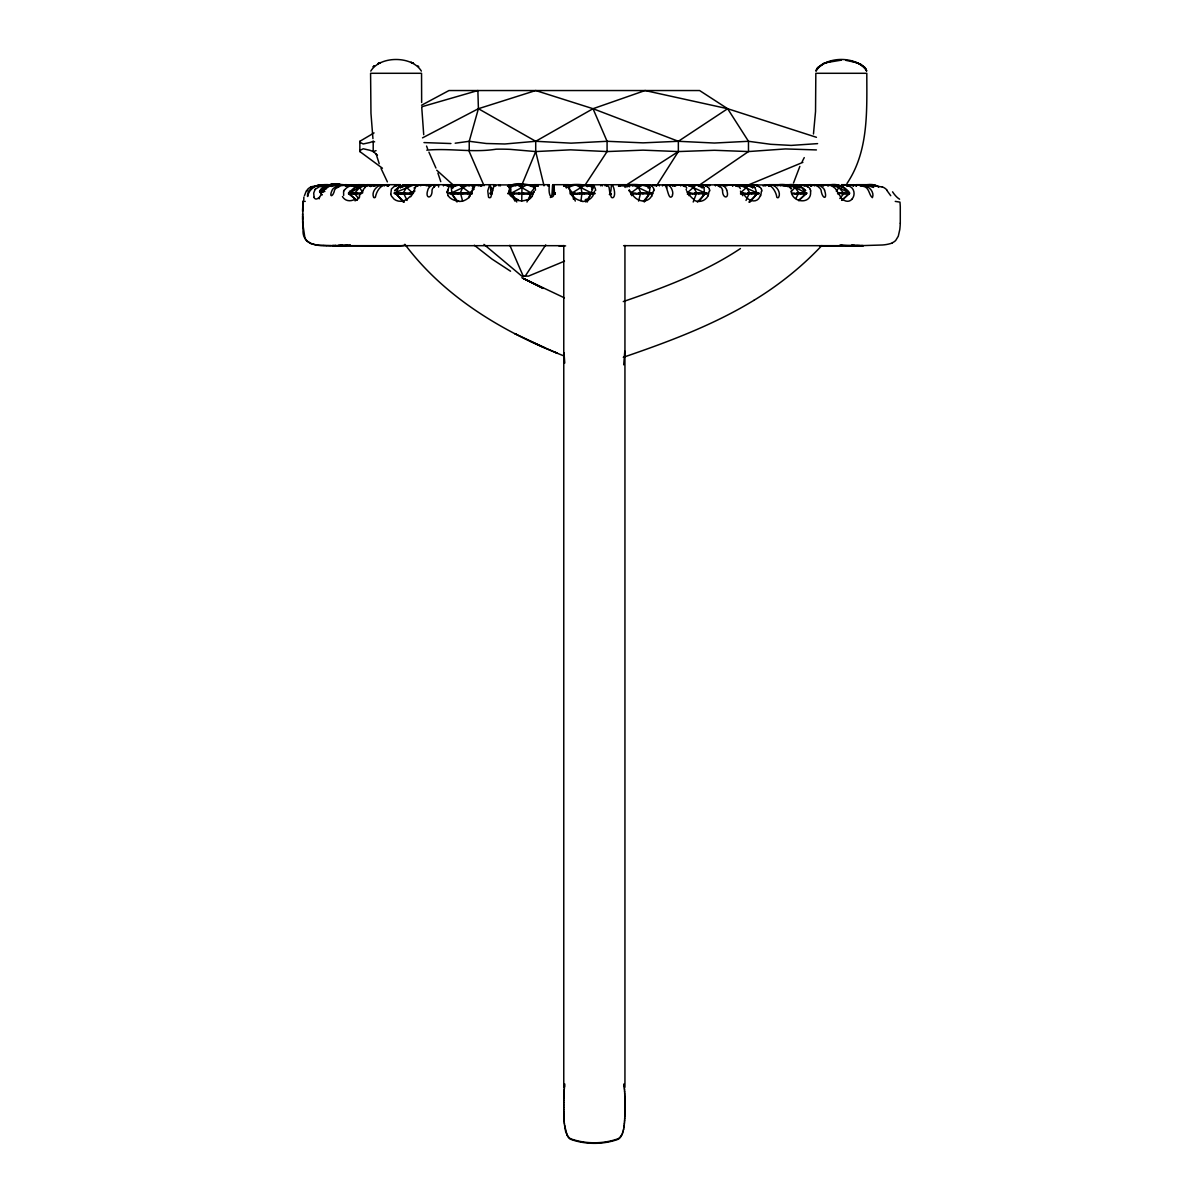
<?xml version="1.0" encoding="UTF-8"?>
<svg xmlns="http://www.w3.org/2000/svg" width="1203" height="1203" viewBox="0 0 1203 1203"><rect width="100%" height="100%" fill="white"/><g stroke="black" fill="none" stroke-linecap="round" stroke-linejoin="round"><path stroke-width="1.5" d="M302.554 214.675L302.554 213.893M325.111 185.939L325.111 184.691L321.803 184.751L310.855 186.826M345.682 186.119C344.058 183.127 336.464 185.939 333.442 188.405A8.992 7.714 86.9 0 0 332.223 189.999C328.509 197.833 333.066 197.382 334.599 189.984A8.992 7.504 -86.7 0 1 335.848 188.405L340.885 185.713L349.411 184.811M346.84 185.939L346.84 184.706L336.058 184.871M364.479 185.939L364.479 184.706L358.419 184.706L358.419 187.051M384.539 185.939C380.795 181.999 370.524 190.285 373.607 197.187M388.599 185.924L389.186 184.751M434.358 187.006L434.358 184.691L432.208 185.157A35.248 14.496 -89.9 0 0 430.764 185.773L428.448 188.405A8.977 3.759 89.2 0 0 427.802 190.089C424.599 199.352 432.569 199.096 432.042 190.104A8.977 3.654 -89.5 0 1 432.674 188.375L435.215 185.653A37.022 15.218 89.9 0 1 436.433 185.157L438.584 184.691L438.584 187.006M443.471 185.939L443.471 184.706L444.659 184.916A57.052 23.458 -89.9 0 1 445.411 185.112L447.155 185.924M494.373 185.939L494.373 184.706L454.448 184.796L451.396 186.57M548.177 185.939L548.102 184.886A57.308 1.925 -89.9 0 0 548.027 185.112L547.891 185.833M548.929 185.939L548.929 184.691L533.982 184.691L534.192 186.826M554.463 193.848L554.643 192.691L555.335 194.149M554.643 194.164L554.643 192.691M554.809 193.833L555.335 192.675M573.485 199.352L572.448 192.736L568.929 188.781M574.793 193.894L574.793 193.036L570.162 193.036L570.162 193.878L572.448 194.194L594.929 193.773M577.184 193.788L574.793 193.036M579.575 193.894L579.575 193.036L581.966 192.736L594.929 193.127M584.312 193.894L584.312 193.036M588.869 193.894L588.869 193.036M587.275 201.999L593.305 187.473L591.44 184.796L566.433 184.781L563.636 186.119M593.034 193.878L593.034 193.036M602.267 185.939L601.786 184.886A52.105 10.15 -89.9 0 0 601.139 185.277L600.583 185.833M606.583 185.939L606.583 184.691L588.041 184.886M609.665 193.082L611.274 193.848L610.162 192.976M609.966 193.848L609.034 187.202L606.808 184.766L625.755 184.691L627.876 185.954M610.507 194.164L610.507 192.691M644.252 201.999L649.199 194.194L649.966 187.473L646.943 184.796L642.086 184.811L631.199 192.736L631.184 194.194L633.59 193.894L628.778 190.63M652.658 193.773L635.981 193.788L640.703 192.736L652.658 193.127M638.372 193.894L638.372 193.036M642.958 193.894L642.958 193.036M647.244 193.894L647.244 193.036M651.003 193.878L651.003 193.036M654.973 185.939L654.973 184.706L653.996 184.916A49.819 16.707 -89.9 0 0 652.838 185.352L652.221 185.728M662.387 185.939C667.8 180.224 667.439 202.405 672.327 196.014A7.564 7.218 27.7 0 0 672.447 194.976M687.379 194.194L689.77 193.894L689.77 193.036L687.379 192.736L696.342 184.811L700.041 184.796L703.981 187.473L704.567 194.194L699.169 201.352M707.575 193.773L692.146 193.788L696.702 192.736L707.575 193.127M694.462 193.894L694.462 193.036M698.853 193.894L698.853 193.036M702.808 193.894L702.808 193.036M705.499 185.939L705.514 184.706L704.206 184.916A49.894 22.376 -89.9 0 0 702.657 185.352L701.845 185.713A22.361 10.03 -89.9 0 0 701.62 185.848M706.161 193.878L706.161 193.036M715.424 185.939L715.424 184.691L717.349 185.036M749.92 202.119L756.762 194.194L756.762 192.736L754.867 187.473L750.07 184.796L747.574 184.811L746.477 187.473L740.642 192.736L740.642 194.194L759.258 193.773M743.003 193.894L743.003 193.036L740.642 192.736M745.304 193.788L749.649 192.736L759.258 193.127M747.529 193.894L747.529 193.036M751.634 193.894L751.634 193.036M752.777 187.533L752.822 184.706L751.183 184.916A47.819 27.128 -89.9 0 0 748.913 185.442L748.251 185.698A22.601 12.827 -89.9 0 0 747.83 185.879M755.213 193.894L755.213 193.036M758.101 193.878L758.101 193.036M765.379 185.939C770.07 181.879 776.326 191.713 776.777 197.187A1.549 1.248 72 0 0 778.702 197.202C781.815 191.277 773.318 181.999 769.243 185.939M791.198 185.818L793.333 185.187A51.985 33.353 -89.9 0 1 794.581 184.961L796.371 184.736L802.01 187.473L805.108 192.736L805.108 194.194L794.762 193.788L798.822 192.736L807.093 193.127L798.612 200.33M796.852 193.894L796.852 193.036M796.687 185.939L796.687 184.706L769.243 184.691M800.642 193.894L800.642 193.036M803.815 193.894L803.815 193.036M806.205 193.878L806.221 193.036M810.882 185.939L810.882 184.691L798.281 184.916A47.443 30.436 89.9 0 0 795.619 185.473L794.627 185.818M827.89 186.104L830.446 184.781C837.529 183.427 844.792 186.51 848.491 192.736L848.491 194.194L839.709 193.142L849.799 193.127L841.604 200.33M841.619 193.894L841.619 193.036M844.927 193.894L844.927 193.036M847.514 193.894L847.514 193.036M849.258 193.878L849.258 193.036M853.423 186.119L853.423 184.691L857.453 185.036M563.771 1106.143L563.771 1103.903M624.943 1107.888L624.943 1105.647M351.171 185.879L351.171 184.706L353.953 184.916A27.594 26.827 -78.7 0 1 359.712 185.412M325.111 184.691C317.682 185.668 331.231 183.232 329.968 185.939M563.771 1104.399L563.786 1102.098M624.928 1109.692L624.943 1107.392M867.574 185.848L867.589 184.691L856.461 184.691L856.476 186.119M867.589 184.841L882.04 186.946M563.786 1102.595L563.801 1100.279M624.913 1111.512L624.928 1109.181M302.585 211.382L302.6 209.939M568.493 188.029L568.568 184.691L552.824 184.706L552.899 194.585M810.07 184.796L807.799 184.961A46.06 31.849 88 0 0 805.454 185.518L805.138 185.503A24.767 16.962 -88.6 0 0 804.115 185.924M398.84 184.871L400.419 184.691L400.358 187.533A5.053 3.669 -87.6 0 0 400.313 188.029M722.101 184.751L720.537 184.961M768.311 184.931L739.334 184.961M781.394 184.841L781.394 185.427A46.03 29.383 -85.9 0 1 783.649 185.082M415.246 187.006L420.599 184.706L460.373 184.706L460.343 185.818M625.755 184.736L625.725 185.863M768.311 185.112L768.296 185.818M867.558 187.021L867.574 186.104M510.388 184.841L510.358 185.863M512.508 184.931L512.493 185.818M566.748 184.931L566.733 185.818M563.801 1100.775L563.846 1098.429M624.883 1113.361L624.913 1111.016M653.334 191.127L651.74 196.315M722.086 185.112L722.071 185.818M302.6 209.848L303.021 201.157M452.779 187.533L452.809 186.239M510.313 187.533L510.358 186.119M563.846 1098.925L563.891 1096.595M624.838 1115.211L624.883 1112.85M620.432 185.818L619.771 184.916M672.462 185.954L672.492 184.706L671.289 184.961M732.627 185.863L732.657 184.691L736.883 185.863A21.022 9.865 -86.4 0 1 737.213 186.044L737.95 186.645M357.111 184.931L344.93 184.706L348.118 186.089L344.93 184.706M452.824 185.848L452.854 184.691L448.524 186.826M680.703 185.984L680.733 184.691L683.951 185.833A20.601 7.489 -86.7 0 1 684.266 186.059L684.823 186.645M357.111 185.082L357.035 187.533A5.023 4.556 -83.4 0 0 357.005 187.984M563.891 1097.091L563.936 1094.775M624.778 1117.031L624.838 1114.7M624.778 351.111L623.71 364.81M900.28 223.202L900.28 206.931A92.691 92.691 0 0 0 899.964 202.134L895.243 201.382M563.936 1095.256L564.012 1092.971M624.703 1118.835L624.778 1116.519M534.027 185.142L534.057 187.533A5.053 0.827 89 0 1 533.982 187.984M564.012 1093.467L564.117 1091.226M624.613 1120.579L624.703 1118.309M672.507 194.841C674.357 190.615 666.958 180.014 666.763 187.533A5.113 1.759 90 0 1 666.718 188.119M553.47 191.608L553.756 185.172A33.173 1.113 89.9 0 1 553.891 185.894C556.433 200.39 547.696 200.931 549.26 186.074A31.91 1.068 -89.9 0 0 549.109 185.187L548.959 184.751M564.117 1091.722L564.222 1089.572M624.507 1122.234L624.613 1120.053M348.599 194.194L348.599 192.721M302.991 202.134L302.991 202.089A97.593 97.593 0 0 0 302.84 204.48L302.84 225.638A93.623 93.623 0 0 0 303.126 229.487C301.712 242.074 313.923 246.059 323.727 245.517M322.284 194.886C312.915 188.044 334.66 181.668 340.208 184.42M319.893 191.924L319.968 191.066M321.261 192.375L321.381 190.901L323.472 191.488L321.261 192.375L320.615 191.142L326.374 188.676M321.818 192.375L321.036 191.142L326.449 186.029L332.87 183.864M322.239 192.134L322.314 191.292M564.222 1090.053L564.372 1087.783M624.357 1124.023L624.507 1121.722M303.006 201.352L305.246 201.382M594.508 191.127L592.959 195.713A12.541 12.376 48.7 0 1 582.478 201.533M564.372 1088.264L564.568 1085.918M624.162 1125.888L624.357 1123.497M552.538 185.879L551.936 194.886L550.388 197.533M564.568 1086.399L564.824 1084.038M623.891 1127.782L624.162 1125.361M522.012 184.811L521.741 201.066M552.538 185.818L552.628 185.292A51.639 1.729 89.9 0 1 552.733 184.931L552.794 184.751M580.989 201.066L581.966 192.736L580.417 184.811M813.469 133.999L815.544 111.473L815.829 73.293L866.807 73.293C866.807 110.646 868.882 151.067 846.957 183.518M623.56 1129.662L623.891 1127.256M469.08 197.638L469.862 192.736L473.561 189.578M472.448 189.668C471.726 188.209 475.411 182.736 475.726 185.848M623.139 1131.482L623.56 1129.136M304.419 195.728L306.359 190.796M370.78 71.112C380.073 55.579 412.058 55.639 421.366 71.112M529.29 199.352L530.718 192.736L534.824 187.473L534.388 184.796L510.478 184.796L507.501 186.119M816.04 70.917L817.093 68.376L816.04 70.917C825.664 55.639 856.987 55.639 866.611 70.917L865.558 68.376L866.611 70.917M422.253 106.631L477.877 90.541L478.403 108.706L469.23 141.292L469.23 151.563L484.027 185.698M533.846 192.134L532.207 195.713M793.514 182.991L799.845 166.42M622.613 1133.196L623.139 1130.94M638.567 201.066L640.703 192.736L637.319 184.811M508.989 186.826L510.102 184.871M403.336 202.119L396.373 194.194L396.373 192.736L398.464 187.473L403.396 184.796L408.614 184.781L402.283 186.916M621.981 1134.76L622.613 1132.655M760.777 195.713L761.439 191.127M521.561 185.623L535.711 151.563L535.711 141.292L478.403 108.706L422.524 137.864M490.719 193.713L491.816 193.833L489.997 193.848M693.199 201.999L696.702 192.736L691.785 184.811M708.206 195.713L709.153 191.127M526.959 201.999L530.718 194.194L532.944 193.878L532.944 193.036L507.952 193.127M361.757 191.457L362.148 190.645M802.145 161.728L804.251 157.608M514.854 201.066L509.11 187.473C513.365 180.059 530.703 185.803 537.952 186.119M621.981 1134.234L620.989 1136.519M412.118 193.412L411.621 194.315M360.9 193.142L359.231 196.014M307.712 196.42C308.569 189.472 315.637 184.871 322.224 184.901C315.923 184.645 307.006 188.766 307.472 196.42M746.025 200.435L749.649 192.736L746.477 187.473L743.304 184.811M322.795 192.134L324.479 189.668M321.562 194.179L319.547 197.127M314.991 189.668L313.697 193.112L314.073 197.142M621.5 1135.136L620.417 1137.286A10.256 10.256 0 0 1 618.312 1139.211C603.53 1144.715 585.184 1144.715 570.402 1139.211A10.256 10.256 0 0 1 568.312 1137.286L566.117 1132.655M836.356 191.412L838.852 187.473L837.799 184.811L820.521 184.766L817.348 185.818M656.387 186.104L678.357 151.563L678.357 141.292L727.635 108.706L816.431 137.292M525.23 276.104L545.741 244.916M584.989 185.187L607.079 151.563L607.079 141.292L593.019 108.706L535.711 90.541L478.403 108.706M463.922 184.811L460.373 192.736L462.614 201.066M585.786 201.999L591.004 194.194M795.845 198.495L798.822 192.736L795.033 187.473L791.228 184.811M469.847 195.728L471.741 192.134A9.158 4.466 -58.9 0 0 472.208 191.082M605.109 185.863L605.44 185.488A47.218 9.203 89.9 0 1 606.267 184.931L606.823 185.939M374.313 185.863L370.99 185.142A56.661 48.06 89.9 0 0 369.321 184.916L360.87 184.811L354.825 187.473L350.825 192.706L349.261 193.127M643.44 201.352L649.199 194.194M839.814 198.495L843.348 194.209L843.348 192.736L838.852 187.473L834.356 184.811M410.268 196.315L407.065 199.307M851.784 199.307C855.694 195.412 854.521 187.713 848.897 186.074M315.336 189.202L320.479 186.074M348.614 193.021C353.186 191.668 355.366 184.796 361.261 184.796M791.454 191.412L795.033 187.473L795.168 184.811L796.581 184.721M697.379 202.119L704.567 194.194M798.822 200.796L805.108 194.194M324.885 189.187L329.727 186.074M821.86 245.517C801.845 266.81 778.807 285.186 753.845 300.374M748.883 202.119L756.762 194.194M400.689 187.442L403.396 184.796L429.005 184.781L426.719 184.766L429.606 185.833M321.381 190.901L326.449 186.029L333.02 183.864M842.1 200.33L848.491 194.194M394.825 190.615L398.464 187.473L405.682 184.811L406.629 187.473L412.283 192.736L412.283 194.194L396.373 194.194L393.952 193.127L414.118 184.811L417.261 186.134M456.99 201.999L451.937 194.194L451.32 187.473L454.448 184.796L480.238 184.781L475.516 184.766L478.659 185.833M494.162 185.217L490.824 197.187A1.534 1.489 -37.3 0 1 488.523 197.202L487.756 190.826L489.591 185.202M349.832 191.668L354.825 187.473M394.614 190.615L398.464 187.473M409.907 184.811L406.629 187.473L403.351 192.736L407.095 200.435M490.719 193.066L491.816 192.976L489.997 193.006M586.372 199.127L585.184 199.984M698.853 185.473L748.477 151.563L785.409 148.931L816.431 149.924M365.216 186.826L367.892 185.578A34.496 23.594 79.6 0 1 369.141 185.262L373.231 184.691L373.231 186.089M414.99 190.976L409.937 193.036L396.373 192.736M740.431 248.57C704.537 272.464 663.815 287.652 623.274 301.577M625.244 185.698L678.357 151.563L714.371 150.285L748.477 151.563L748.477 141.292L727.635 108.706L699.605 90.541L448.975 90.541L421.531 105.247M572.448 192.736L585.335 184.811L591.44 184.796L594.222 186.119M753.845 300.374C713.153 325.186 668.221 341.923 623.289 357.291M382.449 168.24L359.862 151.563L359.862 141.292L374.058 132.916M364.223 184.811L350.088 192.736L350.088 194.194L356.539 200.33M455.185 143.202L469.23 141.292L486.313 143.503L504.839 143.984L535.711 141.292L593.019 108.706L645.064 90.541L727.635 108.706M489.952 184.961L490.568 187.533A5.113 1.008 -89.6 0 0 490.929 191.713M705.74 185.863L706.041 185.863A21.007 9.068 86.8 0 1 706.372 186.044L707.289 186.826M512.042 192.736L526.959 184.811L534.824 187.473M472.238 193.878L451.937 194.194L448.524 193.127L451.937 192.736L468.674 184.811L474.553 186.931M374.9 186.134L377.501 184.796L385.201 184.766L388.223 186.089L388.118 184.691L400.419 184.691M394.584 186.074L391.396 189.051L390.795 194.044M402.028 186.781L406.012 184.796M724.221 186.119L726.898 184.796L724.386 184.781L750.07 184.796L752.928 187.442M892.295 242.765L893.212 242.314A10.947 10.947 0 0 0 895.679 240.48L898.28 236.224L899.784 229.562A86.09 86.09 0 0 0 900.28 223.202M768.642 186.104L772.717 184.766L769.288 186.089M862.912 186.104C867.739 183.683 874.19 183.924 878.822 186.811M846.837 186.089L849.664 184.766L858.506 184.796L861.318 186.134M579.515 186.089L582.372 184.766L585.47 185.833M673.199 186.119L676.056 184.796M784.431 186.134C791.363 182.691 800.416 185.217 805.724 190.615M404.358 245.186L404.328 245.201A3.474 3.474 0 0 0 405.05 244.826M455.862 184.796L451.381 186.781L457.275 184.781M619.53 186.119L622.537 184.796M317.923 186.149L320.96 184.811L331.772 184.796M810.566 186.089L813.649 184.766L831.213 184.706M563.951 186.119L567.049 184.796M507.666 186.119L510.779 184.796M404.238 245.247L404.208 245.262A7.038 7.023 0 0 1 403.185 245.562L399.787 245.893M735.86 186.134L739.048 184.811L747.574 184.811L754.867 187.473M810.672 186.104L813.845 184.781L821.002 184.796L823.544 186.134M564.478 261.186L528.508 276.104L521.786 276.104L483.937 244.389M745.71 186.044L802.882 162.345M507.801 186.119L511.064 184.781M632.357 186.089L635.59 184.766L646.943 184.796M348.614 193.878L357.005 200.33M847.378 186.104L850.747 184.781M564.252 186.119C573.5 183.578 584.282 183.879 593.305 187.473M683.77 186.134L687.229 184.811L696.342 184.811L703.981 187.473M683.394 186.089L686.898 184.766L690.372 186.089M723.95 185.833L726.868 184.766M463.08 185.833L466.012 184.766L469.275 186.089M513.2 184.706A45.925 4.677 86.8 0 0 512.854 184.916L494.869 184.916A57.082 9.835 -89.9 0 1 495.185 185.112L495.922 185.909M620.943 185.863C630.282 183.879 640.943 183.728 649.966 187.473M626.643 186.931L632.552 184.811L649.199 192.736M732.432 185.818L735.409 184.766L738.582 186.089M674.733 185.833L677.785 184.766L674.101 184.781L700.041 184.796L702.567 186.57M674.943 185.863L678.011 184.796M567.741 187.473L575.5 184.811L591.004 192.736M777.499 185.818L780.582 184.766L796.476 184.796L798.416 187.442M855.393 185.863L858.506 184.796M325.306 185.863L328.464 184.796L331.036 186.119M365.411 185.848L368.569 184.781L371.171 186.104M451.32 187.473L459.17 184.811L469.862 192.736L472.238 193.036M515.365 185.833L518.508 184.766L521.17 186.089M324.599 185.863L329.968 184.691M622.898 185.833L626.056 184.766L635.59 184.766L638.537 185.833M350.088 194.194L360.629 193.894L362.765 192.736L359.637 187.473L360.87 184.811L378.479 184.766L381.667 185.833M726.266 185.863L729.424 184.796M817.845 185.863L821.002 184.796M509.11 187.473L517.064 184.811L530.718 192.736M569.335 185.833L572.523 184.766M774.266 185.863C784.973 181.879 795.95 187.442 805.108 192.736M852.671 185.818L855.859 184.766L874.566 184.811M349.487 185.954L357.126 184.691M376.043 150.661L373.201 151.563A94.466 13.895 37.7 0 0 369.877 150.27L363.216 148.766L360.043 150.39A105.142 15.459 37.7 0 0 359.862 151.563M640.582 184.961L686.898 184.766M781.318 185.457L781.273 185.473A24.737 15.94 -89.4 0 0 780.191 185.939M339.502 184.42L331.366 186.45L332.72 183.864L356.9 185.758L359.832 187.337L356.599 185.758L347.02 184.841M691.334 184.961L735.409 184.766M832.611 60.827L823.213 63.609L817.514 67.804L824.867 62.857L841.318 60.15M350.088 192.736L360.629 193.036M350.329 244.81L343.832 245.442M342.223 244.81L338.404 245.262M817.589 143.623L791.183 145.413L770.762 144.3L748.477 141.292L714.371 143.037L678.357 141.292L643.019 142.856L607.079 141.292L571.079 143.157L535.711 141.292M507.952 193.773L530.718 194.194M451.937 192.736L469.862 192.736M822.852 184.961L827.333 184.886A47.849 33.098 -81 0 1 830.506 185.442M420.704 184.796L420.719 185.848M320.615 191.142C319.291 190.465 319.141 192.42 320.554 191.984M768.311 184.706L766.386 184.961A46.03 27.022 88.2 0 0 764.401 185.548M426.779 150.164C450.072 147.999 472.99 152.931 496.177 149.187A157.638 103.428 7.8 0 1 510.057 149.352L535.711 151.563L570.523 149.834L607.079 151.563L643.019 150.149L678.357 151.563M799.95 187.533L800.13 184.706L805.769 185.863A21.052 13.609 86.1 0 1 806.266 186.044L807.619 186.826M388.118 184.691C380.975 183.984 376.689 190.615 375.381 197.187A1.519 1.173 -73.1 0 1 373.577 197.217M399.667 245.893L333.186 245.728A41.218 41.097 -47.1 0 1 332.208 245.698L335.787 245.457M450.93 143.533L423.967 142.586M839.709 193.788L837.679 193.894L837.679 193.036L839.709 193.142M343.637 245.457L342.494 245.517M794.762 193.788L792.551 193.894L792.551 193.036L794.762 193.142M633.59 193.894L635.981 193.788M689.77 193.894L692.146 193.788M577.184 193.142L579.575 193.036M340.629 245.577L342.705 245.502A87.368 86.977 -0.9 0 0 347.487 245.201M856.521 245.352L863.198 245.683L819.709 245.878M341.366 245.547L337.547 245.638M537.666 186.119L534.989 184.781M337.757 245.638L335.772 245.653M336.254 245.653L335.186 245.653M335.577 245.653L334.614 245.653M341.802 184.781L348.253 186.089M626.056 184.766L621.184 184.781L623.891 184.796L625.169 187.473M366.885 185.939L366.885 184.706L385.201 184.766M841.634 187.533L841.589 184.691L855.859 184.766M332.208 245.683L563.094 245.683M623.59 245.683L863.198 245.683M334.284 245.653L326.299 245.592M558.884 245.893L565.621 245.893M861.183 245.653L882.476 244.991A37.97 37.97 0 0 0 892.37 242.991M860.025 245.653L847.634 245.412A133.954 133.728 0.9 0 1 844.611 245.247L841.634 244.991M333.622 245.653L332.645 245.653M771.409 184.781L777.454 184.796M331.216 245.653L330.314 245.638M330.013 245.638L329.291 245.638M323.472 191.488L324.855 191.503M328.855 245.623L327.081 245.607M566.433 184.781L567.666 184.796M326.554 245.592L324.93 245.547M326.163 245.592L320.314 245.337A61.127 61.127 0 0 1 318.058 245.141L317.096 245.021M324.554 245.547L323.848 245.517M689.77 193.036L692.146 193.142M633.59 193.036L635.981 193.142M743.003 193.036L745.304 193.142M856.461 184.691L861.318 185.142A39.037 35.353 89.8 0 1 864.1 185.653C869.483 186.224 874.656 192.555 872.401 197.683C868.792 194.961 869.393 187.307 863.363 186.345A35.669 32.316 -89.8 0 0 857.453 185.082M347.772 185.939L348.479 184.811M358.419 184.706L360.99 184.916M855.122 245.262L851.769 244.976M366.885 184.706L368.629 184.841M364.479 184.706L371.922 185.863M347.667 184.751L348.073 185.939M841.589 184.691L844.867 185.051A41.308 30.331 82.2 0 1 847.047 185.442M374.614 184.706L379.712 185.367M799.89 184.841L800.145 187.006M349.817 184.841L350.614 184.916A56.676 55.609 89.8 0 1 352.524 185.142M348.885 184.841L356.374 185.863M810.882 184.691L813.995 185.097A32.526 20.857 -89.9 0 1 817.724 186.285L820.085 188.405A8.962 5.684 89.1 0 1 821.063 190.119C822.1 199.081 827.965 200.42 824.536 190.104M845.739 60.315L857.784 62.857L864.656 67.278M349.426 185.097L352.554 185.593A23.774 23.744 64.7 0 1 353.712 185.848M316.479 244.946L310.75 243.577L307.021 241.217A11.007 10.977 -89.5 0 1 304.9 237.893L302.675 222.991M352.374 185.247L355.441 185.863M460.373 184.706L461.516 184.961M783.604 184.976L787.995 186.645M852.1 61.248L861.002 64.36L865.137 67.804M721.484 185.036L719.574 184.691L719.574 187.006M756.627 185.488L752.582 184.736L752.762 187.021M528.403 184.766L531.576 185.833M868.371 184.811L871.558 185.879M790.431 184.781L793.619 185.848M423.787 184.796L426.96 185.863M830.927 184.811L838.852 187.473L848.491 192.736M377.501 184.796L380.659 185.863M830.446 184.781L833.604 185.848M745.018 184.781L751.334 186.916M865.724 184.781L871.949 186.916M696.116 184.781L702.176 187.533M477.411 184.796L480.373 185.863M739.048 184.811L756.762 192.736M644.252 184.781L647.199 185.848M756.747 185.533L757.74 185.954M687.229 184.811L704.567 192.736M374.629 141.864L373.201 141.292A95.834 13.669 -36.4 0 1 369.877 142.525L363.216 143.954L360.043 142.42A106.676 15.218 -36.4 0 1 359.862 141.292M593.019 108.706L678.357 141.292M590.207 184.781L593.605 186.119M878.551 186.796L873.483 184.796L873.513 187.442L869.619 184.796M384.81 184.781L388.028 186.104M563.981 355.938C503.17 332.088 444.614 297.291 404.855 244.284M837.604 184.796L843.935 187.473L848.927 191.668M534.688 184.796L537.801 186.119M590.823 184.796L593.906 186.119M564.387 297.833L521.846 277.682M542.192 346.629L557.38 353.216L555.515 352.404M645.605 184.796L648.597 186.119M478.824 184.796L481.817 186.119M518.102 200.525L513.546 196.706M530.493 341.261L544.012 347.441L514.824 333.607L516.508 334.419M780.582 184.766L783.454 186.089M698.086 184.796L702.372 186.781M832.175 186.074L835.243 188.405L842.175 199.292M747.544 184.796L751.574 186.781M426.403 184.796L429.05 186.119M705.845 185.758L702.116 184.691L702.161 186.766M356.75 185.758L359.757 187.337M793.454 184.796L798.401 187.442M451.155 185.773L449.636 185.127A56.917 23.398 89.9 0 0 448.869 184.916L447.681 184.706L447.681 185.939M757.98 186.074L759.093 186.826M370.719 186.585L367.577 184.811L359.637 187.473L355.05 192.736L355.05 194.209L358.659 198.495M518.147 199.954L516.809 199.081M510.553 271.216L491.937 259.036L474.343 245.247M651.229 185.954L648.267 184.736L648.342 187.533A5.068 2.316 88.9 0 1 648.252 188.254M377.471 155.142L373.201 151.563L373.201 141.292M720.191 186.345L721.86 188.405A8.977 3.955 89.2 0 1 722.537 190.134M436.719 170.209L454.719 186.375M418.719 66.616L417.937 65.909M802.01 187.473L805.348 190.615M396.373 194.194L404.343 202.119M886.716 190.194L890.731 195.713M451.937 194.194L457.787 201.352M843.935 187.473L846.04 190.089M567.741 1135.978L568.312 1136.745A10.256 10.241 0 0 0 570.402 1138.67C585.184 1144.158 603.53 1144.158 618.312 1138.67A10.256 10.241 0 0 0 620.417 1136.745M593.44 185.954L591.966 184.736L591.921 187.533A5.068 1.609 88.9 0 1 591.771 189.367M500.478 185.879L499.892 185.202A54.18 9.338 89.9 0 0 499.456 184.916L498.959 185.939M631.74 195.713L629.259 189.758M689.033 195.713L686.808 191.127M742.777 195.713L740.462 191.127M571.756 195.713L569.816 191.127M568.869 185.006L569.199 185.909A20.707 1.444 -86.6 0 0 569.214 185.758M510.328 195.713L508.809 192.134A9.263 6.271 53.3 0 1 508.734 191.157M512.042 194.194L516.779 201.999M448.253 195.728L447.05 192.134M567.214 1135.677L564.568 1125.361M387.381 181.894L381.035 168.42M791.063 191.127C792.326 203.502 812.536 204.6 810.476 191.036M428.93 152.149L435.922 168.044M509.846 245.307L523.2 276.104M572.448 194.194L575.29 201.066M426.554 146.059L427.621 148.961M437.907 173.037L440.764 181.653M379.216 163.698L376.103 153.894M722.552 190.104C722.131 199.051 730.026 199.367 726.687 190.104M535.711 151.563L544.027 185.818M565.59 1131.482L564.372 1123.497M343.667 195.442L343.577 191.803A8.692 7.759 -8.1 0 1 343.847 190.796M569.23 186.074L569.575 189.668M423.712 134.661L421.727 107.157M623.891 1084.038L624.357 1088.264M610.041 193.127L611.304 197.187A1.534 1.474 48.1 0 0 613.59 197.202C616.643 193.758 611.831 179.758 611.139 187.533A5.113 1.053 90 0 1 610.703 191.533M564.763 363.05L564.012 352.885M623.891 1084.505L624.162 1086.399M372.945 138.631L370.96 113.308L370.584 73.293L421.546 73.293L421.651 102.526M624.357 1087.783L624.507 1090.053M564.222 1121.722L564.372 1124.023M624.507 1089.572L624.613 1091.722M564.117 1120.053L564.222 1122.234M624.613 1091.226L624.703 1093.467M564.012 1118.309L564.117 1120.579M624.703 1092.971L624.778 1095.256M563.936 1116.519L564.012 1118.835M624.778 1094.775L624.838 1097.091M563.891 1114.7L563.936 1117.031M302.66 222.675L302.63 221.322M641.605 185.818L641.59 184.751M588.462 185.818L588.447 184.751M480.869 185.818L481.576 184.961A45.804 10.541 -82.7 0 1 482.388 184.976M692.763 185.954L692.748 184.796M624.838 1096.595L624.883 1098.925M563.846 1112.85L563.891 1115.211M741.093 185.818L741.078 184.751M431.155 185.818L431.125 184.751L432.644 184.961A45.834 21.368 -81.1 0 1 434.238 185.232M785.77 185.818L785.754 184.751M302.6 220.284L302.585 218.751M624.883 1098.429L624.913 1100.775M563.801 1111.016L563.846 1113.361M624.913 1100.279L624.928 1102.595M563.786 1109.181L563.801 1111.512M302.585 218.645L302.57 217.322M338.464 184.691L338.479 187.006M624.928 1102.098L624.943 1104.399M563.771 1107.392L563.786 1109.692M302.57 217.021L302.554 215.653M624.943 1103.903L624.943 1106.143M563.771 1105.647L563.771 1107.888M814.341 185.939L814.341 184.691L817.288 185.067A34.436 22.09 89.9 0 1 820.641 186.029L823.544 188.405A8.977 5.789 -89.3 0 1 824.521 190.119M756.687 185.939L756.687 184.706L755.048 184.916A45.534 25.834 89.9 0 0 752.416 185.563L752.086 185.713A22.496 12.767 89.9 0 0 751.68 185.879M709.665 185.939L709.65 184.706L707.499 185.127A35.323 15.834 89.9 0 0 705.981 185.713M659.349 185.939L659.349 184.706L658.507 184.886A45.383 15.218 89.9 0 0 656.808 185.578L656.612 185.713A22.361 7.504 89.9 0 0 656.432 185.848M495.14 184.691L495.14 185.939M491.681 192.675L491.681 194.149M491.32 192.976L491.38 193.848M490.809 192.691L490.809 194.164M467.471 193.036L467.471 193.894M462.689 193.036L462.689 193.894M458.117 193.036L458.117 193.894M453.877 193.036L453.877 193.894M450.148 193.036L450.148 193.878M409.937 193.036L409.937 193.894M405.441 193.036L405.441 193.894M401.381 193.036L401.381 193.894M397.877 193.036L397.877 193.894M395.065 193.036L395.065 193.878M356.765 193.036L356.765 193.894M353.532 193.036L353.532 193.894M351.02 193.036L351.02 193.894M349.366 193.036L349.366 193.878M326.028 184.691L326.028 185.939M624.943 245.457L624.943 1087.196M563.771 245.457L563.771 1087.196M528.403 193.036L528.418 193.894M523.651 193.036L523.651 193.894M518.899 193.036L518.899 193.894M514.252 193.036L514.252 193.894M509.937 193.036L509.937 193.878M702.116 187.533A5.053 2.887 88.8 0 1 702.116 188.014M752.702 187.533A5.068 3.338 88.7 0 1 752.702 188.014M799.89 187.533A5.068 3.835 88.4 0 1 799.89 188.029M841.589 187.533A5.068 4.256 88.1 0 1 841.574 188.029M349.757 191.623A5.113 4.301 -90 0 1 349.381 191.232M553.621 192.961A15.022 1.489 86.5 0 1 553.32 194.36M553.455 190.751A14.842 0.962 -89.4 0 1 553.395 189.668M611.049 193.863A14.932 3.85 86.4 0 1 609.319 194.57M717.334 185.067A34.06 15.278 -89.9 0 1 720.206 186.27M726.672 190.134A8.962 4.06 -89.4 0 0 725.995 188.42L723.965 186.074A35.278 15.819 89.9 0 0 721.484 185.067M821.589 185.277A45.985 33.849 -85.4 0 1 822.867 185.051M763.123 186.029A25.173 14.586 -88.7 0 1 764.206 185.578M737.529 185.638A46.03 24.21 -86.6 0 1 739.334 185.097M736.522 185.954A25.158 13.383 -89.6 0 1 737.349 185.593M718.026 185.984A24.767 11.534 -88.8 0 1 718.702 185.623M718.943 185.608A46.03 21.774 88.6 0 1 720.552 185.067M689.875 185.698A46.045 19.504 -86.9 0 1 691.334 185.142M689.048 185.999A24.737 10.632 -89.7 0 1 689.665 185.638M669.349 186.029A24.977 8.992 -88.8 0 1 669.891 185.653M670.056 185.683A46.045 16.947 88.7 0 1 671.289 185.112M639.515 185.894A46.015 13.895 -86.3 0 1 640.567 185.277M638.943 186.119A25.007 7.744 -89.3 0 1 639.41 185.728M618.477 186.239A25.007 5.624 -89 0 1 618.808 185.818M618.928 185.954A46.015 10.812 88.2 0 1 619.71 185.292M587.335 186.54A46 7.098 -85.9 0 1 587.891 185.758M587.079 186.555A25.128 4.075 -88.9 0 1 587.32 186.089M566.162 187.698A24.812 1.639 -89.2 0 1 566.252 187.112M566.418 187.818A46.015 3.549 87.9 0 1 566.613 186.751M513.275 185.082A25.278 2.947 -89.4 0 1 513.501 185.127M482.403 185.127A25.323 5.594 -87.1 0 1 482.824 185.307M462.839 185.217A25.323 9.188 -89.7 0 1 463.546 185.503M461.501 184.691A45.849 15.819 85.3 0 1 462.719 184.931M434.388 185.292A25.128 11.534 -86.3 0 1 435.095 185.533M379.727 185.202A27.383 22.105 -88.6 0 1 381.562 185.563M320.599 186.691A37.94 35.263 -49.7 0 1 327.396 185.503M314.93 189.638A7.444 6.526 -13.4 0 1 315.276 189.172M313.998 197.307A13.985 5.053 -73.7 0 0 314.554 198.254A15.248 5.383 -75.1 0 0 318.915 197.548M319.532 197.367A13.97 4.662 -74.9 0 1 318.885 198.044M319.171 198.826A10.15 0.977 -61.8 0 1 319.141 198.45M324.584 189.773A7.383 3.925 -54.6 0 1 324.975 189.307M329.817 186.345A38.722 34.015 -89.4 0 1 336.028 184.63M360.96 185.608A26.631 23.474 -63.1 0 1 366.268 185.969M882.085 186.781A12.256 12.225 -80.6 0 1 886.4 189.472A11.022 10.015 45.6 0 1 886.927 189.999M899.573 199.187A19.519 8.662 67.1 0 1 892.566 191.818M452.734 188.285A5.068 2.632 -88 0 1 452.719 187.533M510.944 190.059A5.083 0.962 85.2 0 1 510.613 187.533M492.568 190.691A14.947 2.541 80.3 0 1 491.516 187.247M841.634 245.036A50.676 50.676 0 0 1 840.1 244.886M303.803 199.924A12.18 0.887 -84.2 0 1 303.848 197.112M306.96 191.112A8.601 6.617 -52.8 0 1 307.667 190.074M307.246 189.758A9.91 9.549 -49.1 0 1 310.93 186.991M830.551 185.457A25.113 17.338 -83.2 0 1 832.205 185.984M851.829 199.367A12.436 8.301 76.7 0 1 842.295 198.976M847.198 185.442A24.692 18.331 85.4 0 1 848.912 185.954M788.04 186.164A10.12 5.639 89.4 0 1 790.837 188.811M790.326 186.946A8.632 2.947 74.3 0 1 791.544 188.811M810.205 189.548A8.571 7.564 -32 0 1 810.837 190.901M807.664 186.691A9.85 7.278 -75.3 0 1 810.356 189.307M737.98 186.074A10.135 4.466 89.4 0 1 740.311 188.525M738.958 185.743A8.601 1.895 75 0 1 739.755 186.405M760.296 195.397A12.241 8.707 62.2 0 1 753.379 200.931A12.241 8.707 62.2 0 1 744.101 194.706M761.439 189.427A8.647 7.248 -42.6 0 1 762.025 190.901M759.168 186.63A9.85 6.301 -77.2 0 1 761.469 189.187M684.823 185.984A10.12 3.383 89.5 0 1 686.702 188.074M686.281 190.014A8.616 0.947 75.3 0 1 686.146 189.277M693.936 199.382A11.985 9.368 58.4 0 1 689.71 195.232M708.161 195.683A12.256 11.113 70.8 0 1 694.041 200.269M709.409 189.322A8.586 6.767 -49.7 0 1 709.89 190.811M707.379 186.555A9.835 5.383 -78.3 0 1 709.319 189.066M628.282 186.134A10.135 2 89.5 0 1 629.47 186.811M651.53 196.164A12.331 10.466 51.7 0 1 632.748 195.066M653.876 189.172A8.586 6.226 -54.2 0 1 654.267 190.691M652.146 186.45A9.85 4.331 -78.9 0 1 653.695 188.826M571.47 192.405A8.511 1.594 74.8 0 1 571.29 191.533M581.966 200.871A12.526 11.293 40.8 0 1 572.342 195.337M595.38 188.961A8.556 5.429 -58.4 0 1 595.65 190.51M594.026 186.285A9.85 2.992 -79.4 0 1 595.079 188.315M509.26 191.533A9.85 1.579 87.8 0 1 509.44 189.036M509.997 191.894A8.481 3.068 73.6 0 1 509.861 190.751M526.989 199.713A13.083 12.286 17.8 0 1 510.658 195.503M532.463 195.878A12.301 12.12 -23.4 0 1 527.305 200.345M534.177 191.097A9.173 5.789 -55.2 0 1 533.967 192.119M535.29 188.66A8.421 4.451 -61.3 0 1 535.44 190.254M534.297 186.179A9.835 1.579 -79.5 0 1 534.929 186.871M447.711 190.465A9.85 4 87.5 0 1 448.764 187.608M448.012 191.563A8.421 4.902 70.6 0 1 448.042 190.239M447.11 192.134A9.158 7.398 40.8 0 1 447.065 191.142M458.764 200.871A13.368 12.481 -22.6 0 1 448.133 195.818M470.162 195.954A13.368 12.662 -61.8 0 1 459.11 201.457M473.892 187.743A8.421 3.053 -63.4 0 1 473.907 189.337M396.058 186.029A47.609 26.692 -76 0 1 398.794 185.292M394.614 186.45A24.586 14.165 -80.8 0 1 395.922 185.833M390.674 194.074A11.007 9.789 -26.4 0 0 391.637 196.33L394.238 199.307A14.361 12.12 -69.4 0 0 407.005 199.187M412.118 194.6A11.022 7.699 -61.1 0 1 410.644 196.766M414.298 190.691A9.368 3.985 -60.5 0 1 413.095 193.668M414.058 188.119A8.316 1.158 -65.1 0 1 414.449 187.548M414.027 190.615A9.579 2.857 -78.7 0 1 415.291 187.954M344.614 189.909A12.526 10.06 -80.8 0 1 349.547 186.285M343.983 190.841A8.03 7.293 46.6 0 1 344.449 189.683M354.81 199.382A14.346 10.496 -59.9 0 1 342.449 196.525M359.742 196.751A12.842 8.526 -76.2 0 1 354.99 200.841M362.374 191.097A9.368 1.579 -62.6 0 1 361.261 193.352M362.614 191.563A8.376 2.18 -67.9 0 1 362.99 190.811M363.035 190.209A9.865 5.429 -77.5 0 1 365.306 187.337M374.208 65.909L373.231 66.797L374.208 65.909M321.111 184.811L317.998 186.149L321.111 184.811M380.404 62.616L378.073 63.548L380.404 62.616M413.456 63.293L411.08 62.361L413.456 63.293M543.109 288.404L523.41 278.51L543.109 288.404"/></g></svg>
